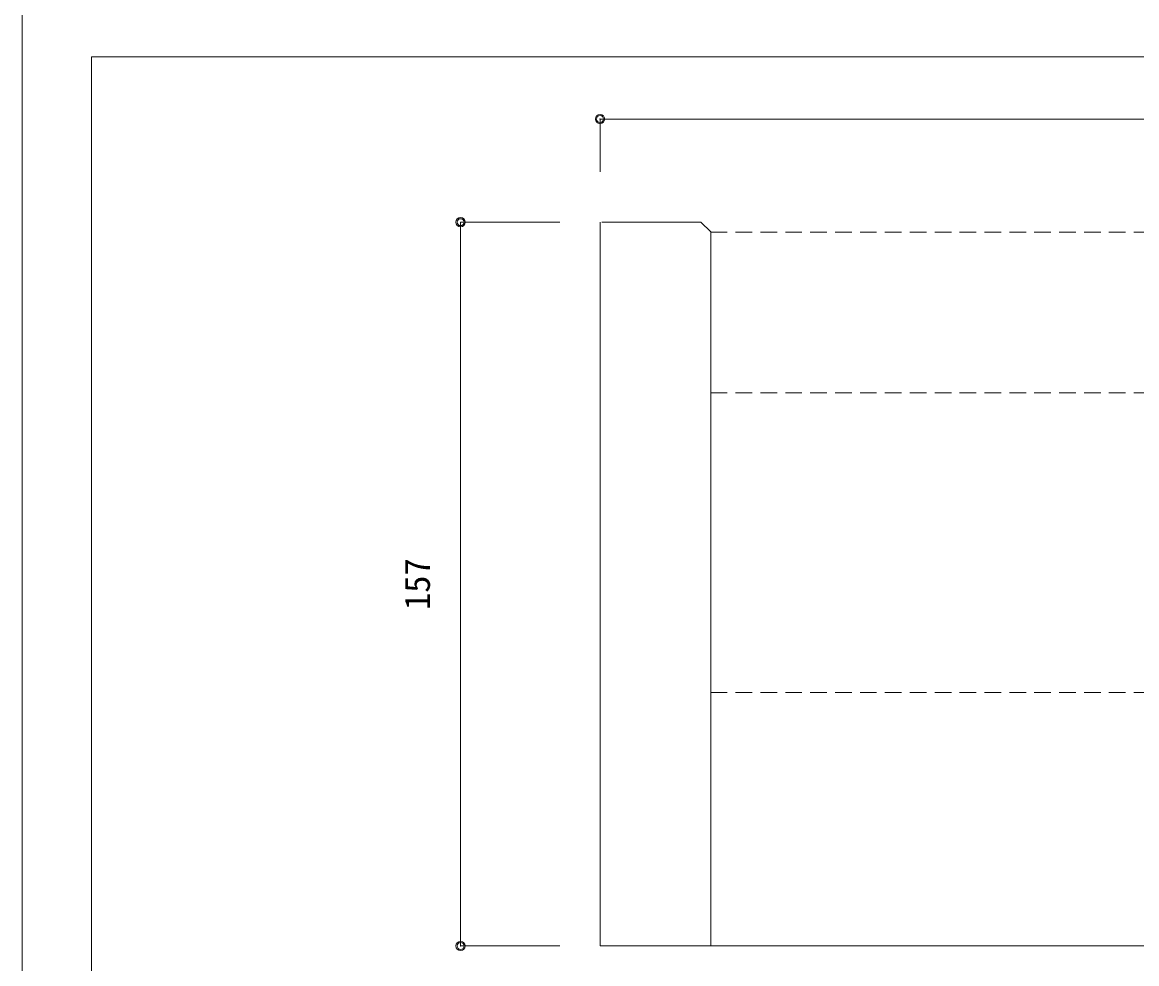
# Model space of a CAD drawing. Units: millimetres on the paper, enlarged 5 times, with parts at other scales. Extents: x -992 to 1008, y -685 to 700.
# Drawn here: x -992.5 to -589.6, y -379.1 to -38.8 of the extents above; entities that cross this region are included whole.
import ezdxf
from ezdxf.enums import TextEntityAlignment as Align

# ---------------------------------------------------------------- set-up
doc = ezdxf.new("R2010")
doc.units = ezdxf.units.MM
doc.header["$LTSCALE"] = 5
doc.header["$PDMODE"] = 32
doc.header["$PDSIZE"] = 2.5
doc.linetypes.add('DASHED1', pattern=[1.8, 1.2, -0.6])
for name, color, linetype, lineweight in [('1-0_H-SYM', 7, 'Continuous', 20), ('1-1_0', 7, 'Continuous', 20), ('2-0_18', 7, 'Continuous', 18)]:
    doc.layers.add(name, color=color, linetype=linetype, lineweight=lineweight)
doc.styles.add('ＭＳ ゴシック', font='')
doc.styles.get('ＭＳ ゴシック').set_extended_font_data('MS Gothic')

msp = doc.modelspace()

# ---------------------------------------------------------------- linework, layer by layer
at = {"layer": '1-0_H-SYM'}
for p in [(197.5, -51.25), (197.5, -51.25), (-967.5, -501.25)]:
    msp.add_line(p, (-967.5, -51.25), dxfattribs=at)
at = {"layer": '1-1_0'}
for p in [(197.5, -51.25), (197.5, -51.25), (-967.5, -501.25)]:
    msp.add_line(p, (-967.5, -51.25), dxfattribs=at)
msp.add_lwpolyline([(-992.5, -685), (1007.5, -685), (1007.5, 700), (-992.5, 700)], close=True, dxfattribs=at)
at = {"layer": '2-0_18', "color": 4}
for p, q in [((-783.603, -73.736), (-0.788, -73.736)), ((-783.603, -73.736), (-783.603, -92.795)), ((-834.038, -111.01), (-798.187, -111.01)), ((-834.038, -111.01), (-834.038, -372.677)), ((-834.038, -372.677), (-798.187, -372.677))]:
    msp.add_line(p, q, dxfattribs=at)
at = {"layer": '2-0_18', "color": 4, "lineweight": 9}
for p, q in [((-834.038, -111.01), (-798.187, -111.01)), ((-834.038, -111.01), (-834.038, -372.677)), ((-834.038, -111.01), (-798.187, -111.01)), ((-834.038, -372.677), (-798.187, -372.677))]:
    msp.add_line(p, q, dxfattribs=at)
at = {"layer": '2-0_18'}
for p, q in [((-783.603, -111.01), (-783.603, -372.677)), ((-747.139, -111.01), (-782.981, -111.01)), ((-747.139, -111.01), (-743.603, -114.546)), ((-743.603, -372.677), (-743.603, -114.546)), ((-514.498, -372.677), (-783.603, -372.677))]:
    msp.add_line(p, q, dxfattribs=at)
at = {"layer": '2-0_18', "linetype": 'DASHED1', "lineweight": 20}
for p, q in [((-743.603, -114.677), (-40.788, -114.677)), ((-743.603, -172.677), (-40.788, -172.677)), ((-743.603, -281.01), (-40.788, -281.01))]:
    msp.add_line(p, q, dxfattribs=at)
at = {"layer": '2-0_18', "color": 4, "lineweight": 9}
msp.add_lwpolyline([(-834.038, -111.01), (-834.038, -372.677), (-798.187, -372.677)], dxfattribs=at)
at = {"layer": '2-0_18', "color": 4}
for centre in [(-783.603, -73.736), (-834.038, -111.01), (-834.038, -372.677)]:
    msp.add_circle(centre, 1.667, dxfattribs=at)
at = {"layer": '2-0_18', "color": 1}
for p in [(-783.603, -73.736), (-834.038, -111.01), (-834.038, -372.677)]:
    msp.add_point(p, dxfattribs=at)
at = {"layer": '2-0_18', "color": 5}
for p in [(-783.603, -73.736), (-834.038, -111.01), (-834.038, -372.677)]:
    msp.add_point(p, dxfattribs=at)
at = {"layer": '2-0_18', "color": 4}
for p in [(-783.603, -73.736), (-834.038, -111.01), (-834.038, -372.677)]:
    msp.add_point(p, dxfattribs=at)

# ---------------------------------------------------------------- texts
at = {"layer": '2-0_18', "style": 'ＭＳ ゴシック'}
msp.add_text('157', height=9.164, rotation=90, dxfattribs=at).set_placement((-842.371, -251.218), align=Align.BOTTOM_LEFT)

doc.saveas('drawing.dxf')
